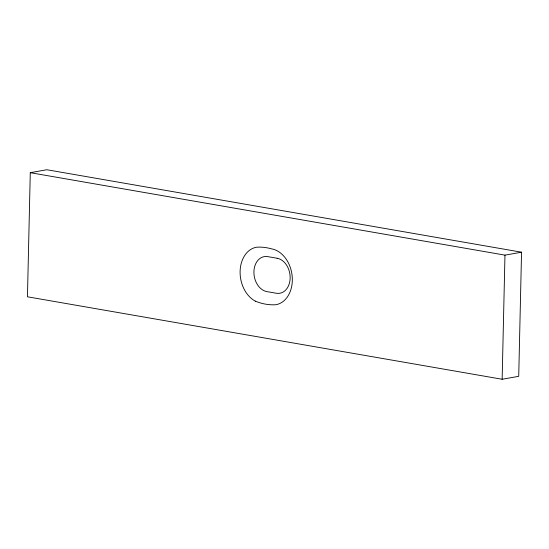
<?xml version="1.0" encoding="UTF-8"?>
<svg xmlns="http://www.w3.org/2000/svg" width="549" height="549" viewBox="0 0 549 549"><rect width="100%" height="100%" fill="white"/><g stroke="black" fill="none" stroke-linecap="round" stroke-linejoin="round"><path stroke-width="0.82" d="M30.277 172.681L27.45 296.796L502.143 379.256L518.723 376.319L521.55 252.204L46.857 169.744L30.277 172.681L504.97 255.134L521.55 252.204M502.143 379.256L504.97 255.134M277.163 258.263L267.706 256.623A17.774 13.231 80 0 0 253.913 271.776A17.774 13.231 80 0 0 266.889 291.615L276.367 293.262A17.774 13.231 80 0 0 290.153 278.089A17.774 13.231 80 0 0 277.163 258.263M255.326 301.154A76.503 56.945 80 0 0 275.879 304.729A28.363 21.116 80 0 0 292.226 276.826A28.363 21.116 80 0 0 271.597 248.862A76.503 56.945 80 0 0 256.555 247.208A28.363 21.116 80 0 0 240.105 271.432A28.363 21.116 80 0 0 255.326 301.154"/></g></svg>
